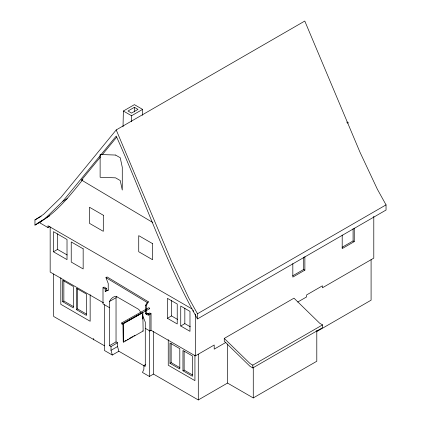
<?xml version="1.0" encoding="UTF-8"?>
<svg xmlns="http://www.w3.org/2000/svg" width="421" height="421" viewBox="0 0 421 421"><rect width="100%" height="100%" fill="white"/><g stroke="black" fill="none" stroke-linecap="round" stroke-linejoin="round"><path stroke-width="0.63" d="M131.526 121.664L131.568 115.749L142.598 109.381L142.645 115.296M123.021 126.795L123.379 111.018L134.41 104.65L142.598 109.381M149.397 308.34L149.35 308.793M347.883 123.337L348.083 122.69L346.978 122.053M93.815 339.342L93.599 339.9L93.699 338.426M144.461 366.033L118.848 351.246L117.559 346.551L117.559 342.778L111.007 346.562L109.486 345.683L109.486 301.478C110.691 298.863 113.044 296.521 116.038 296.279L138.735 309.382L140.703 312.135M109.486 345.683L116.038 341.899L116.038 297.7L116.854 296.252M225.861 342.41L214.2 349.146L214.2 345.01L195.365 355.887L151.039 330.296L151.039 313.692L149.75 312.95L148.581 313.624L148.581 315.371L145.54 313.756L145.54 305.393L147.245 302.504L148.413 301.831L107.118 276.95L105.95 277.628L108.234 283.501L108.234 290.332L105.218 291.358L105.218 289.022L102.998 287.738L102.998 303.909L109.486 307.656M145.54 305.393L146.708 304.715L148.413 301.831M34.959 225.093L45.352 218.299L62.887 201.206L116.217 136.062C143.572 196.839 164.664 260.71 197.47 318.918L386.041 210.047L386.041 204.88L377.384 189.282L360.029 152.318L304.783 21.05L116.217 129.921L60.971 197.402L43.616 214.321L34.959 219.925L34.959 225.093L41.032 221.583M152.87 222.562L81.537 180.077L100.577 156.822M102.235 154.796L116.717 137.104M49.625 226.624L47.989 227.566L39.332 222.567C56.961 212.205 69.823 195.728 82.511 180.046M149.208 307.893L148.86 307.688L121.78 322.865L121.801 323.912L122.148 324.117L149.318 308.872M122.148 324.117L122.264 323.365L121.78 322.865M134.41 107.302L127.968 111.018L131.568 113.096L138.009 109.381L134.41 107.302L134.41 111.849M81.537 180.077L82.884 179.299M62.887 201.206L67.255 198.68M34.959 219.925L41.195 216.326M45.352 218.299L49.725 215.773M37.553 223.346L41.926 220.82M53.446 251.784L67.018 259.62L67.018 239.491L53.446 231.655L53.446 251.784L57.54 249.416L67.155 254.968M62.687 301.715L73.333 307.862L73.333 286.48L62.687 280.333L62.687 301.715L63.855 301.041L73.386 306.541M102.998 287.738L104.166 287.064L106.387 288.348L106.387 290.685L105.218 291.358M105.218 289.022L106.387 288.348M76.375 309.619L86.437 315.429L86.437 294.047L76.375 288.238L76.375 309.619L77.548 308.946L86.489 314.108M109.486 301.478L116.038 297.7M145.54 313.756L146.708 313.077L148.697 314.161M146.476 314.298L147.645 313.619M148.581 313.624L149.865 314.366L151.039 313.692M118.848 351.246L112.296 355.029L111.007 350.335L117.559 346.551M167.4 318.292L177.23 323.965L177.23 304.025L167.4 298.347L167.4 318.292L171.5 315.929L177.504 319.397M145.287 328.327L149.865 330.969L151.039 330.296M197.47 318.918L197.47 313.75L386.041 204.88M180.741 325.996L189.982 331.332L189.982 311.387L180.741 306.051L180.741 325.996L184.835 323.628L190.271 326.77M292.753 275.781L303.704 269.456L304.878 270.135L304.878 256.621M342.126 247.28L353.082 240.954L354.25 241.628L354.25 228.119M304.878 270.135L292.827 277.092L292.827 263.578M354.25 241.628L342.199 248.585L342.199 235.076M316.797 330.369L316.797 361.25L253.268 397.929L227.529 383.068L198.291 399.95L153.476 374.08L149.381 376.442L142.461 372.448L143.887 369.317L143.887 365.544L145.524 364.597M169.973 363.297L179.804 368.975L179.804 348.667L169.973 342.994L169.973 363.297L171.147 362.623L179.883 367.67M224.251 338.421L293.984 298.163L319.723 323.265L322.533 324.886L322.533 327.67L252.8 367.933L249.995 366.307L224.251 341.205L224.251 338.421L249.995 363.523L252.8 365.144L322.533 324.886M297.731 302.041L306.625 296.905L306.625 294.932L322.418 285.812L322.418 287.79L373.79 258.131L373.79 216.278M182.961 370.796L192.439 376.269L192.439 355.966L182.961 350.493L182.961 370.796L184.135 370.122L192.497 374.948M316.603 331.643L371.09 300.184L371.09 259.689M122.937 323.549L142.477 312.466L142.83 312.666L143.135 331.038L123.595 342.126L123.242 341.926L122.937 323.549L123.29 323.749L142.83 312.666M124.916 340.973L126.032 340.342M127.147 339.705L128.263 339.073M129.379 338.442L132.731 336.542M133.846 335.905L134.962 335.274M106.387 290.685L108.197 290.064M346.888 122.19L348.083 122.69M142.782 330.838L143.135 331.038M123.379 111.018L131.568 115.749M192.044 308.94L47.989 225.772L47.989 227.566M103.598 302.904L50.167 272.061L50.167 226.961M116.038 341.899L117.559 342.778M143.887 365.544L145.287 366.354L145.287 322.149L142.482 315.234M104.576 345.846L53.678 316.46L53.678 273.976M112.296 355.029L104.44 350.493L104.44 304.741M105.95 277.628L147.245 302.504M197.47 313.75L188.813 298.152L171.458 261.188L116.217 129.921M149.36 308.172L149.392 308.519M142.508 314.434L142.582 319.029M123.29 323.749L123.595 342.126M353.082 228.729L353.082 240.954M303.704 257.236L303.704 269.456M253.268 367.049L253.268 397.929M252.8 365.144L252.8 367.933M227.529 344.052L227.529 383.068M198.291 354.198L198.291 399.95M195.365 314.055L195.365 355.887M194.928 355.05L194.928 380.626L168.253 365.223L168.253 339.647M193.186 310.198L193.186 311.393M184.835 308.188L184.835 323.628M184.135 351.13L184.135 370.122M171.5 300.489L171.5 315.929M171.147 343.631L171.147 362.623M153.476 331.595L153.476 374.08M149.865 314.366L149.865 330.969M149.381 330.69L149.381 376.442M146.708 304.715L146.708 313.077M111.007 346.562L111.007 350.335M90.152 294.7L90.152 321.26L60.813 304.315L60.813 277.76M77.548 288.859L77.548 308.946M63.855 280.307L63.855 301.041M57.54 233.839L57.54 249.416M115.575 155.054L100.124 154.491L100.124 177.283L115.575 177.846L120.243 180.541L122.274 190.071L122.274 167.279L120.243 157.754L115.575 155.054M152.576 243.633L138.73 235.639L138.73 251.737L152.576 259.731L152.576 243.633M103.303 215.226L89.457 207.232L89.457 223.33L103.303 231.324L103.303 215.226M83.163 248.816L71.228 241.922L71.228 262.051L83.163 268.94L83.163 248.816"/></g></svg>
